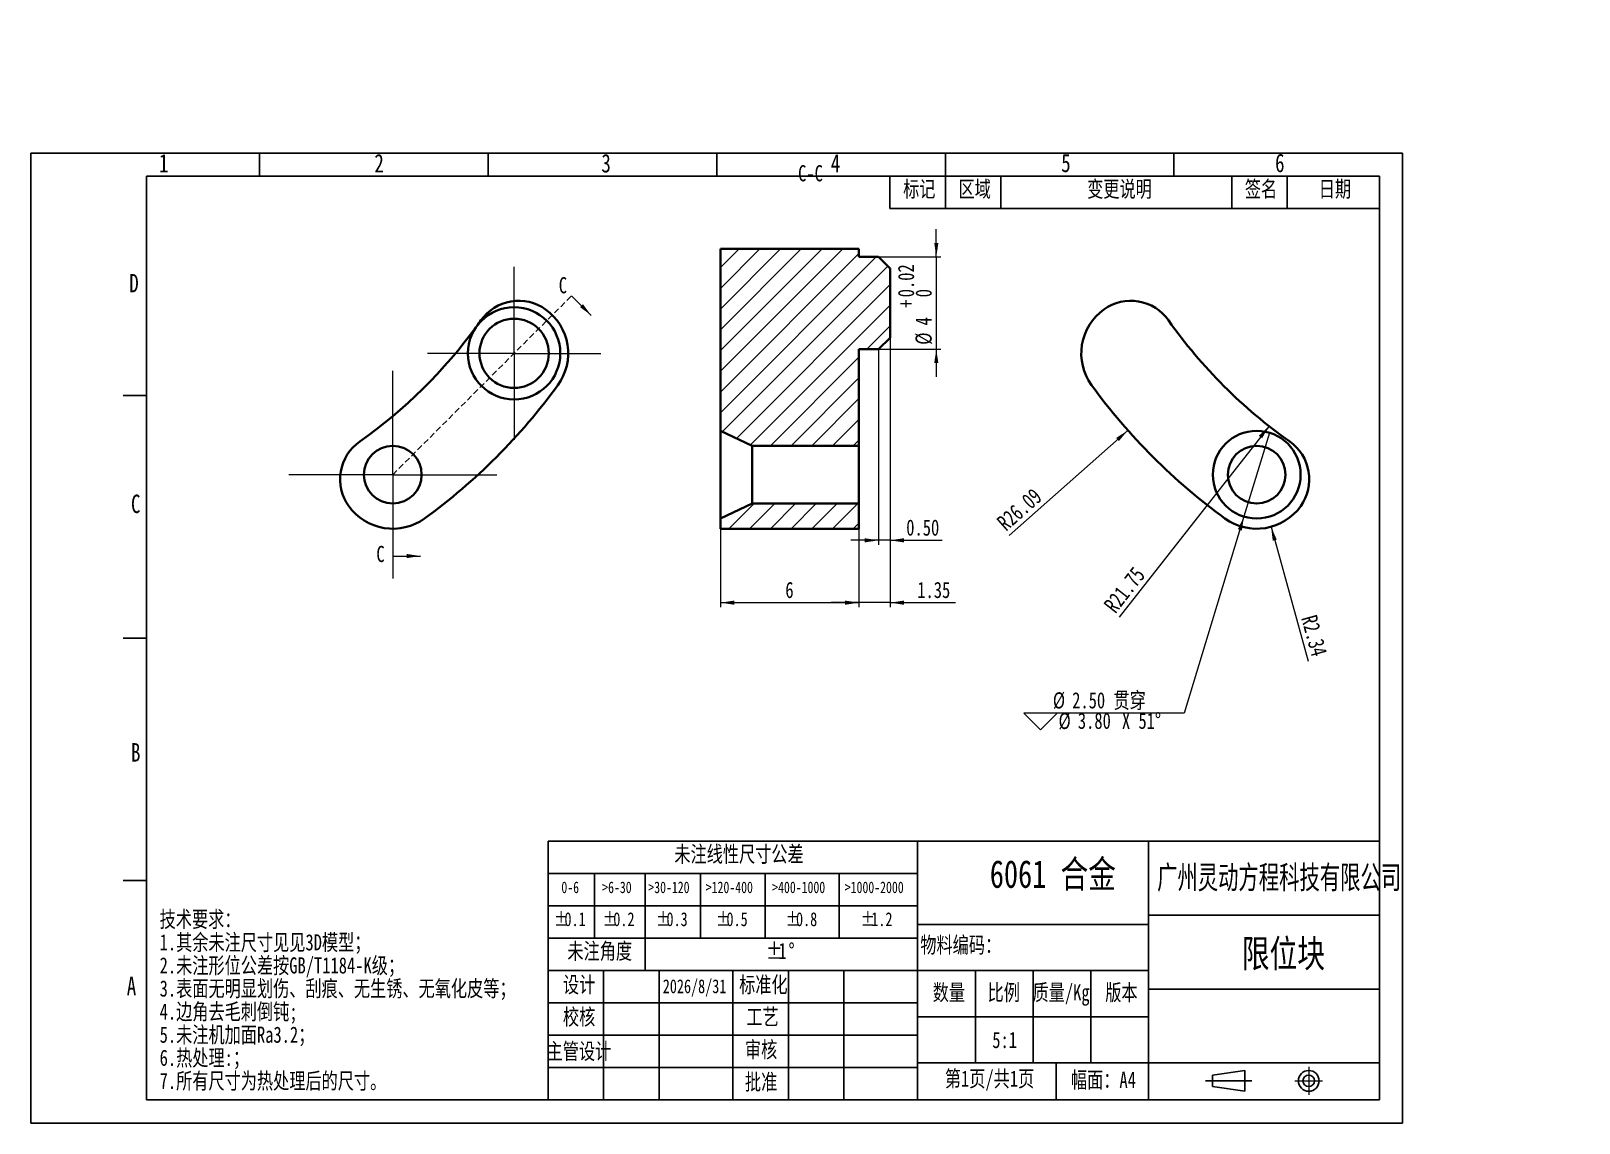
# Model space of a CAD drawing. Header units: millimetres. Extents: x 0 to 335, y 0 to 236.
import ezdxf

# ---------------------------------------------------------------- set-up
doc = ezdxf.new("R2010")
doc.units = ezdxf.units.MM
for name, pattern in [('SLD-中心线', [34.29, 30.48, -1.27, 1.27, -1.27]), ('SLD-实线', [0]), ('SLD-虚线', [1.905, 1.27, -0.635])]:
    doc.linetypes.add(name, pattern=pattern)
for name, color, linetype in [('中心线层', 1, 'SLD-中心线'), ('剖面线层', 133, 'SLD-实线'), ('尺寸线层', 83, 'SLD-实线'), ('文本', 7, 'SLD-实线'), ('细实线层', 7, 'SLD-实线')]:
    doc.layers.add(name, color=color, linetype=linetype)
doc.layers.add('粗实线层', color=7, linetype='SLD-实线', lineweight=35)
doc.styles.add('SLDTEXTSTYLE0', font='长仿宋体', dxfattribs={"bigfont": 'bigfont'})
doc.styles.add('SLDTEXTSTYLE1', font='长仿宋体')
doc.styles.add('SLDTEXTSTYLE2', font='长仿宋体', dxfattribs={"width": 0.880888, "bigfont": 'bigfont'})
doc.styles.add('SLDTEXTSTYLE3', font='长仿宋体')
doc.dimstyles.new('SLDDIMSTYLE0', dxfattribs={"dimtxt": 3.5, "dimasz": 3, "dimexe": 0, "dimexo": 0.0625, "dimgap": 0.875, "dimtad": 2, "dimlfac": 0.2, "dimrnd": 1e-09, "dimzin": 12, "dimdsep": 46, "dimtxsty": 'SLDTEXTSTYLE3', "dimsah": 1, "dimcen": 0, "dimadec": 0, "dimazin": 3, "dimtfac": 1, "dimtofl": 0, "dimtmove": 0, "dimatfit": 3, "dimfxl": 0, "dimfrac": 2, "dimtolj": 1, "dimtzin": 12, "dimarcsym": 0})
doc.dimstyles.new('SLDDIMSTYLE1', dxfattribs={"dimtxt": 3.5, "dimasz": 3, "dimexe": 0, "dimexo": 0.0625, "dimgap": 0.875, "dimtad": 0, "dimtih": 1, "dimtoh": 1, "dimlfac": 0.2, "dimrnd": 1e-09, "dimzin": 4, "dimdsep": 46, "dimtxsty": 'SLDTEXTSTYLE3', "dimblk1": 'NONE', "dimsah": 1, "dimcen": 0, "dimadec": 0, "dimazin": 1, "dimtfac": 1, "dimtmove": 0, "dimatfit": 3, "dimldrblk": 'NONE', "dimfxl": 0, "dimfrac": 2, "dimtolj": 1, "dimtzin": 12, "dimarcsym": 0})
doc.dimstyles.new('SLDDIMSTYLE2', dxfattribs={"dimtxt": 3.5, "dimasz": 3, "dimexe": 0, "dimexo": 0.0625, "dimgap": 0.875, "dimtad": 2, "dimlfac": 0.2, "dimrnd": 1e-09, "dimzin": 12, "dimdsep": 46, "dimtxsty": 'SLDTEXTSTYLE3', "dimsah": 1, "dimcen": 0.09, "dimadec": 0, "dimazin": 3, "dimtfac": 1, "dimtofl": 0, "dimtmove": 0, "dimatfit": 3, "dimfxl": 0, "dimfrac": 2, "dimtolj": 1, "dimtzin": 12, "dimarcsym": 0})
doc.dimstyles.new('SLDDIMSTYLE3', dxfattribs={"dimtxt": 3.5, "dimasz": 3, "dimexe": 0, "dimexo": 0.0625, "dimgap": 0.875, "dimtad": 2, "dimlfac": 0.2, "dimrnd": 1e-09, "dimzin": 12, "dimdsep": 46, "dimtxsty": 'SLDTEXTSTYLE3', "dimsah": 1, "dimcen": 0.09, "dimadec": 0, "dimazin": 3, "dimtfac": 1, "dimtmove": 0, "dimatfit": 0, "dimfxl": 0, "dimfrac": 2, "dimtolj": 1, "dimtzin": 12, "dimarcsym": 0})
doc.dimstyles.new('SLDDIMSTYLE4', dxfattribs={"dimtxt": 3.5, "dimasz": 3, "dimexe": 0, "dimexo": 0.0625, "dimgap": 0.875, "dimtad": 2, "dimlfac": 0.2, "dimrnd": 1e-09, "dimzin": 0, "dimdsep": 46, "dimtxsty": 'SLDTEXTSTYLE3', "dimsah": 1, "dimcen": 0.09, "dimadec": 0, "dimazin": 0, "dimtfac": 1, "dimtmove": 0, "dimatfit": 0, "dimfxl": 0, "dimfrac": 2, "dimtolj": 1, "dimtzin": 12, "dimarcsym": 0})
doc.dimstyles.new('SLDDIMSTYLE5', dxfattribs={"dimtxt": 3.5, "dimasz": 3, "dimexe": 0, "dimexo": 0.0625, "dimgap": 0.875, "dimtad": 2, "dimlfac": 0.2, "dimrnd": 1e-09, "dimzin": 12, "dimdsep": 46, "dimtxsty": 'SLDTEXTSTYLE3', "dimsah": 1, "dimcen": 0.09, "dimadec": 0, "dimazin": 3, "dimtol": 1, "dimtp": 0.02, "dimtfac": 1, "dimtmove": 0, "dimatfit": 0, "dimfxl": 0, "dimfrac": 2, "dimtolj": 1, "dimarcsym": 0})

# ---------------------------------------------------------------- blocks, each defined once
blk = doc.blocks.new('SW_TABLEANNOTATION_0')
at = {"color": 0}
for p, q in [((0, 0), (0, -7)), ((0, 0), (12, 0)), ((0, 0), (0, -7)), ((106, 0), (0, 0)), ((12, 0), (12, -7)), ((12, 0), (24, 0)), ((24, 0), (24, -7)), ((24, 0), (74, 0)), ((74, 0), (74, -7)), ((74, 0), (86, 0)), ((86, 0), (86, -7)), ((86, 0), (106, 0)), ((106, 0), (106, -7)), ((106, -7), (106, 0)), ((0, -7), (12, -7)), ((0, -7), (106, -7)), ((12, -7), (24, -7)), ((24, -7), (74, -7)), ((74, -7), (86, -7)), ((86, -7), (106, -7))]:
    blk.add_line(p, q, dxfattribs=at)
at = {"color": 0, "char_height": 3.5, "attachment_point": 1, "style": 'SLDTEXTSTYLE0'}
for s, insert in [('标记', (2.85, -1.01)), ('区域', (14.85, -1.01)), ('变更说明', (42.7, -1.01)), ('签名', (76.85, -1.01)), ('日期', (92.85, -1.01))]:
    blk.add_mtext(s, dxfattribs=dict(at, insert=insert))
blk = doc.blocks.new('SW_TABLEANNOTATION_1')
at = {"color": 0}
for p, q in [((0, 0), (0, -7)), ((0, 0), (5, 0)), ((5, 0), (10, 0)), ((10, 0), (21, 0)), ((21, 0), (33, 0)), ((33, 0), (47, 0)), ((47, 0), (63, 0)), ((63, 0), (80, 0)), ((80, 0), (80, -7)), ((0, -7), (0, -14)), ((0, -7), (5, -7)), ((5, -7), (10, -7)), ((10, -7), (10, -14)), ((10, -7), (21, -7)), ((21, -7), (21, -14)), ((21, -7), (33, -7)), ((33, -7), (33, -14)), ((33, -7), (47, -7)), ((47, -7), (47, -14)), ((47, -7), (63, -7)), ((63, -7), (63, -14)), ((63, -7), (80, -7)), ((80, -7), (80, -14)), ((0, -14), (0, -21)), ((0, -14), (5, -14)), ((5, -14), (10, -14)), ((10, -14), (10, -21)), ((10, -14), (21, -14)), ((21, -14), (21, -21)), ((21, -14), (33, -14)), ((33, -14), (33, -21)), ((33, -14), (47, -14)), ((47, -14), (47, -21)), ((47, -14), (63, -14)), ((63, -14), (63, -21)), ((63, -14), (80, -14)), ((80, -14), (80, -21)), ((0, -21), (0, -28)), ((0, -21), (5, -21)), ((5, -21), (10, -21)), ((10, -21), (21, -21)), ((21, -21), (21, -28)), ((21, -21), (21, -28)), ((21, -21), (33, -21)), ((33, -21), (47, -21)), ((47, -21), (63, -21)), ((63, -21), (80, -21)), ((80, -21), (80, -28)), ((0, -28), (5, -28)), ((5, -28), (10, -28)), ((10, -28), (21, -28)), ((21, -28), (33, -28)), ((33, -28), (47, -28)), ((47, -28), (63, -28)), ((63, -28), (80, -28))]:
    blk.add_line(p, q, dxfattribs=at)
at = {"color": 0, "attachment_point": 1}
for s, insert, char_height, style in [('未注线性尺寸公差', (27.32, -1.01), 3.5, 'SLDTEXTSTYLE0'), ('0-6', (2.85, -8.72), 2.5, 'SLDTEXTSTYLE3'), ('>6-30', (11.69, -8.72), 2.5, 'SLDTEXTSTYLE3'), ('>30-120', (21.68, -8.72), 2.5, 'SLDTEXTSTYLE3'), ('>120-400', (34.12, -8.72), 2.5, 'SLDTEXTSTYLE3'), ('>400-1000', (48.5, -8.72), 2.5, 'SLDTEXTSTYLE3'), ('>1000-2000', (64.22, -8.72), 2.5, 'SLDTEXTSTYLE3'), ('%%p', (1.25, -15.37), 3, 'SLDTEXTSTYLE3'), ('0.1', (3.52, -15.37), 3, 'SLDTEXTSTYLE3'), ('%%p', (11.84, -15.37), 3, 'SLDTEXTSTYLE3'), ('0.2', (14.1, -15.37), 3, 'SLDTEXTSTYLE3'), ('%%p', (23.34, -15.37), 3, 'SLDTEXTSTYLE3'), ('0.3', (25.61, -15.37), 3, 'SLDTEXTSTYLE3'), ('%%p', (36.34, -15.37), 3, 'SLDTEXTSTYLE3'), ('0.5', (38.6, -15.37), 3, 'SLDTEXTSTYLE3'), ('%%p', (51.4, -15.37), 3, 'SLDTEXTSTYLE3'), ('0.8', (53.66, -15.37), 3, 'SLDTEXTSTYLE3'), ('%%p', (67.69, -15.37), 3, 'SLDTEXTSTYLE3'), ('1.2', (69.96, -15.37), 3, 'SLDTEXTSTYLE3'), ('未注角度', (4.16, -22.01), 3.5, 'SLDTEXTSTYLE0'), ('%%p', (47.19, -22.01), 3.5, 'SLDTEXTSTYLE3'), ('1', (49.84, -22.01), 3.5, 'SLDTEXTSTYLE3'), ('%%d', (52.04, -22.01), 3.5, 'SLDTEXTSTYLE3')]:
    blk.add_mtext(s, dxfattribs=dict(at, insert=insert, char_height=char_height, style=style))
blk = doc.blocks.new('SW_CENTERMARKSYMBOL_0')
at = {"layer": '中心线层', "color": 0, "linetype": 'SLD-中心线', "lineweight": 18}
for p, q in [((0, 12.5), (0, 18.75)), ((0, 0), (0, 12.5)), ((-12.5, 0), (-18.75, 0)), ((0, 0), (-12.5, 0)), ((0, 0), (0, -12.5)), ((0, 0), (12.5, 0)), ((12.5, 0), (18.75, 0)), ((0, -12.5), (0, -18.75))]:
    blk.add_line(p, q, dxfattribs=at)
blk = doc.blocks.new('SW_CENTERMARKSYMBOL_1')
at = {"layer": '中心线层', "color": 0, "linetype": 'SLD-中心线', "lineweight": 18}
for p, q in [((0, 12.5), (0, 22.5)), ((0, 0), (0, 12.5)), ((-12.5, 0), (-22.5, 0)), ((0, 0), (-12.5, 0)), ((0, 0), (0, -12.5)), ((0, 0), (12.5, 0)), ((12.5, 0), (22.5, 0)), ((0, -12.5), (0, -22.5))]:
    blk.add_line(p, q, dxfattribs=at)
blk = doc.blocks.new('_D')
at = {"layer": '尺寸线层', "linetype": 'SLD-实线', "lineweight": 18}
blk.add_line((237.52, 149.98), (211.83, 127.24), dxfattribs=at)
blk.add_solid([(237.52, 149.98), (234.98, 148.33), (235.57, 147.66)], dxfattribs=at)
at = {"layer": '尺寸线层', "linetype": 'SLD-实线', "lineweight": 18, "insert": (208.84, 130.62), "char_height": 3.5, "attachment_point": 1, "rotation": 41.5132, "style": 'SLDTEXTSTYLE3'}
blk.add_mtext('R26.09', dxfattribs=at)
blk = doc.blocks.new('_D_1')
at = {"layer": '尺寸线层', "linetype": 'SLD-实线', "lineweight": 18}
blk.add_line((268.08, 150.9), (235.63, 109.53), dxfattribs=at)
blk.add_solid([(268.08, 150.9), (265.88, 148.81), (266.59, 148.26)], dxfattribs=at)
at = {"layer": '尺寸线层', "linetype": 'SLD-实线', "lineweight": 18, "insert": (232.08, 112.31), "char_height": 3.5, "attachment_point": 1, "rotation": 51.8824, "style": 'SLDTEXTSTYLE3'}
blk.add_mtext('R21.75', dxfattribs=at)
blk = doc.blocks.new('_D_2')
at = {"layer": '尺寸线层', "linetype": 'SLD-实线', "lineweight": 18}
blk.add_line((268.53, 129.09), (276.56, 99.97), dxfattribs=at)
blk.add_solid([(268.53, 129.09), (268.89, 126.08), (269.76, 126.32)], dxfattribs=at)
at = {"layer": '尺寸线层', "linetype": 'SLD-实线', "lineweight": 18, "insert": (278.39, 110.29), "char_height": 3.5, "attachment_point": 1, "rotation": 285.4163, "style": 'SLDTEXTSTYLE3'}
blk.add_mtext('R2.34', dxfattribs=at)
blk = doc.blocks.new('SW_SYMBOL_HOLE_SINK')
at = {"layer": '尺寸线层', "color": 0, "linetype": 'SLD-实线', "lineweight": 18}
for p, q in [((0, 875), (800, 75)), ((800, 75), (1600, 875))]:
    blk.add_line(p, q, dxfattribs=at)
blk = doc.blocks.new('_D_3')
at = {"layer": '尺寸线层', "linetype": 'SLD-实线', "lineweight": 18}
for p, q in [((268.18, 149.47), (262.65, 131.3)), ((262.65, 131.3), (249.71, 88.77)), ((249.71, 88.77), (215.01, 88.77))]:
    blk.add_line(p, q, dxfattribs=at)
blk.add_solid([(262.65, 131.3), (261.34, 128.56), (262.21, 128.29)], dxfattribs=at)
at = {"layer": '尺寸线层', "linetype": 'SLD-实线', "lineweight": 18, "xscale": 0.004511737089201878, "yscale": 0.004511737089201878, "zscale": 0.004511737089201878}
blk.add_blockref('SW_SYMBOL_HOLE_SINK', (215.01, 84.82), dxfattribs=at)
at = {"layer": '尺寸线层', "linetype": 'SLD-实线', "lineweight": 18, "char_height": 3.5, "attachment_point": 1}
for s, insert, style in [('%%c', (221.27, 93.26), 'SLDTEXTSTYLE3'), ('2.50 贯穿', (225.46, 93.28), 'SLDTEXTSTYLE0'), ('%%c', (222.5, 88.82), 'SLDTEXTSTYLE3'), ('3.80', (226.69, 88.85), 'SLDTEXTSTYLE3'), (' X 51°', (234.45, 88.85), 'SLDTEXTSTYLE3')]:
    blk.add_mtext(s, dxfattribs=dict(at, insert=insert, style=style))
blk = doc.blocks.new('_None')
blk = doc.blocks.new('_D_4')
at = {"layer": '尺寸线层', "linetype": 'SLD-实线', "lineweight": 18}
for p, q in [((149.29, 128.67), (149.29, 111.67)), ((179.29, 128.67), (179.29, 111.67)), ((149.29, 112.67), (179.29, 112.67))]:
    blk.add_line(p, q, dxfattribs=at)
for points in [[(149.29, 112.67), (152.29, 112.22), (152.29, 113.12)], [(179.29, 112.67), (176.29, 113.12), (176.29, 112.22)]]:
    blk.add_solid(points, dxfattribs=at)
at = {"layer": '尺寸线层', "linetype": 'SLD-实线', "lineweight": 18, "insert": (163.35, 117.18), "char_height": 3.5, "attachment_point": 1, "style": 'SLDTEXTSTYLE3'}
blk.add_mtext('6', dxfattribs=at)
blk = doc.blocks.new('_D_5')
at = {"layer": '尺寸线层', "linetype": 'SLD-实线', "lineweight": 18}
for p, q in [((186.04, 170.04), (186.04, 111.67)), ((179.29, 146.63), (179.29, 111.67)), ((179.29, 112.67), (173.29, 112.67)), ((186.04, 112.67), (179.29, 112.67)), ((186.04, 112.67), (200.16, 112.67))]:
    blk.add_line(p, q, dxfattribs=at)
for points in [[(179.29, 112.67), (176.29, 113.12), (176.29, 112.22)], [(186.04, 112.67), (189.04, 112.22), (189.04, 113.12)]]:
    blk.add_solid(points, dxfattribs=at)
at = {"layer": '尺寸线层', "linetype": 'SLD-实线', "lineweight": 18, "insert": (191.92, 117.18), "char_height": 3.5, "attachment_point": 1, "style": 'SLDTEXTSTYLE3'}
blk.add_mtext('1.35', dxfattribs=at)
blk = doc.blocks.new('_D_6')
at = {"layer": '尺寸线层', "linetype": 'SLD-实线', "lineweight": 18}
for p, q in [((186.04, 170.04), (186.04, 125.17)), ((183.54, 167.54), (183.54, 125.17)), ((183.54, 126.17), (177.54, 126.17)), ((186.04, 126.17), (183.54, 126.17)), ((186.04, 126.17), (197.31, 126.17))]:
    blk.add_line(p, q, dxfattribs=at)
for points in [[(183.54, 126.17), (180.54, 126.62), (180.54, 125.72)], [(186.04, 126.17), (189.04, 125.72), (189.04, 126.62)]]:
    blk.add_solid(points, dxfattribs=at)
at = {"layer": '尺寸线层', "linetype": 'SLD-实线', "lineweight": 18, "insert": (189.53, 130.69), "char_height": 3.5, "attachment_point": 1, "style": 'SLDTEXTSTYLE3'}
blk.add_mtext('0.50', dxfattribs=at)
blk = doc.blocks.new('_D_7')
at = {"layer": '尺寸线层', "linetype": 'SLD-实线', "lineweight": 18}
for p, q in [((196.04, 187.54), (196.04, 193.54)), ((183.54, 187.54), (197.04, 187.54)), ((196.04, 187.54), (196.04, 167.54)), ((183.54, 167.54), (197.04, 167.54)), ((196.04, 167.54), (196.04, 161.54))]:
    blk.add_line(p, q, dxfattribs=at)
for points in [[(196.04, 187.54), (196.49, 190.54), (195.59, 190.54)], [(196.04, 167.54), (195.59, 164.54), (196.49, 164.54)]]:
    blk.add_solid(points, dxfattribs=at)
at = {"layer": '尺寸线层', "linetype": 'SLD-实线', "lineweight": 18, "char_height": 3.5, "attachment_point": 1, "rotation": 90, "style": 'SLDTEXTSTYLE3'}
for s, insert in [('0.02', (187.73, 178.79)), ('+', (187.73, 176.53)), ('0', (191.53, 178.79)), ('4', (191.51, 172.7)), ('%%c', (191.53, 168.51))]:
    blk.add_mtext(s, dxfattribs=dict(at, insert=insert))

msp = doc.modelspace()

# ---------------------------------------------------------------- hatches: boundary and pattern name
at = {"layer": '剖面线层'}
h = msp.add_hatch(dxfattribs=at)
h.set_pattern_fill('ANSI31', color=256, angle=3e-322, style=0)
h.paths.add_polyline_path([(149.294, 149.884), (156.155, 146.634), (179.294, 146.634), (179.294, 167.537), (183.544, 167.537), (186.044, 170.037), (186.044, 185.037), (183.544, 187.537), (179.294, 187.537), (179.294, 189.25), (149.294, 189.25)], flags=0)
h = msp.add_hatch(dxfattribs=at)
h.set_pattern_fill('ANSI31', color=256, angle=3e-322, style=0)
h.paths.add_polyline_path([(179.294, 128.67), (179.294, 134.134), (156.155, 134.134), (149.294, 130.884), (149.294, 128.67)], flags=0)

# ---------------------------------------------------------------- linework, layer by layer
for p, q in [((0, 210), (297, 210)), ((0, 210), (0, 0)), ((49.5, 205), (49.5, 210)), ((99, 205), (99, 210)), ((148.5, 205), (148.5, 210)), ((198, 205), (198, 210)), ((247.5, 205), (247.5, 210)), ((297, 210), (297, 0)), ((25, 205), (25, 5)), ((25, 205), (292, 205)), ((292, 205), (292, 5)), ((25, 157.5), (20, 157.5)), ((25, 105), (20, 105)), ((112, 61), (292, 61)), ((112, 61), (112, 5)), ((192, 61), (192, 5)), ((242, 61), (242, 5)), ((25, 52.5), (20, 52.5)), ((292, 45), (242, 45)), ((192, 43), (242, 43)), ((112, 33), (192, 33)), ((124, 5), (124, 33)), ((136, 33), (136, 5)), ((152, 5), (152, 33)), ((164, 5), (164, 33)), ((176, 33), (176, 5)), ((192, 33), (242, 33)), ((204.5, 33), (204.5, 13)), ((217, 13), (217, 33)), ((229.5, 33), (229.5, 13)), ((292, 29), (242, 29)), ((112, 26), (192, 26)), ((242, 23), (192, 23)), ((112, 19), (192, 19)), ((192, 12), (112, 12)), ((242, 13), (192, 13)), ((222, 13), (222, 5)), ((242, 13), (292, 13)), ((255.826, 10.384), (262.826, 11.384)), ((255.826, 10.384), (255.826, 7.884)), ((262.826, 11.384), (262.826, 6.884)), ((254.326, 9.134), (264.326, 9.134)), ((255.826, 7.884), (262.826, 6.884)), ((25, 5), (292, 5)), ((0, 0), (297, 0))]:
    msp.add_line(p, q)
for radius in [2.25, 1.25]:
    msp.add_circle((276.681, 9.134), radius)
at = {"layer": '中心线层', "linetype": 'SLD-中心线', "lineweight": 18}
for p, q in [((276.681, 12.134), (276.681, 6.134)), ((273.681, 9.134), (279.681, 9.134))]:
    msp.add_line(p, q, dxfattribs=at)
at = {"layer": '粗实线层', "linetype": 'SLD-实线', "lineweight": 35}
for p, q in [((149.294, 189.25), (179.294, 189.25)), ((149.294, 149.884), (149.294, 189.25)), ((179.294, 187.537), (179.294, 189.25)), ((179.294, 187.537), (183.544, 187.537)), ((186.044, 185.037), (183.544, 187.537)), ((186.044, 170.037), (186.044, 185.037)), ((183.544, 167.537), (186.044, 170.037)), ((183.544, 167.537), (179.294, 167.537)), ((179.294, 146.634), (179.294, 167.537)), ((149.294, 149.884), (149.294, 130.884)), ((156.155, 146.634), (149.294, 149.884)), ((156.155, 134.134), (156.155, 146.634)), ((156.155, 146.634), (179.294, 146.634)), ((179.294, 134.134), (179.294, 146.634)), ((156.155, 134.134), (149.294, 130.884)), ((156.155, 134.134), (179.294, 134.134)), ((179.294, 134.134), (179.294, 128.67)), ((149.294, 130.884), (149.294, 128.67)), ((149.294, 128.67), (179.294, 128.67))]:
    msp.add_line(p, q, dxfattribs=at)
for centre, radius in [((104.615, 166.655), 10), ((104.615, 166.655), 7.5), ((265.414, 140.384), 9.5), ((78.344, 140.384), 6.25), ((265.414, 140.384), 6.25)]:
    msp.add_circle(centre, radius, dxfattribs=at)
for centre, radius, start, end in [((105.612, 168.048), 10, 54.41334, 144.82669), ((238.146, 168.048), 10, 35.17331, 125.58666), ((104.615, 166.655), 11.713, 324, 54.41334), ((239.143, 166.655), 11.713, 125.58666, 216), ((8.544, 236.454), 108.75, 305.17331, 324), ((8.544, 236.454), 108.75, 324, 324.82669), ((335.214, 236.454), 108.75, 215.17331, 234.82669), ((8.544, 236.454), 130.463, 306, 324), ((335.214, 236.454), 130.463, 216, 234), ((76.95, 139.387), 10, 125.17331, 215.58666), ((266.807, 139.387), 10, 324.41334, 54.82669), ((78.344, 140.384), 11.713, 215.58666, 306), ((265.414, 140.384), 11.713, 234, 324.41334)]:
    msp.add_arc(centre, radius, start, end, dxfattribs=at)
at = {"layer": '细实线层', "linetype": 'SLD-虚线', "lineweight": 18}
for q in [(117.073, 179.113), (78.344, 122.764)]:
    msp.add_line((78.344, 140.384), q, dxfattribs=at)
at = {"layer": '细实线层', "linetype": 'SLD-实线', "lineweight": 18}
for p, q in [((117.073, 179.113), (121.316, 174.871)), ((78.344, 122.764), (84.344, 122.764))]:
    msp.add_line(p, q, dxfattribs=at)
at = {"layer": '细实线层', "linetype": 'SLD-虚线', "lineweight": 18}
for points in [[(121.316, 174.871), (119.513, 177.31), (118.877, 176.674)], [(84.344, 122.764), (81.344, 123.214), (81.344, 122.314)]]:
    msp.add_solid(points, dxfattribs=at)

# ---------------------------------------------------------------- block references
for name, p in [('SW_TABLEANNOTATION_0', (186, 205)), ('SW_TABLEANNOTATION_1', (112.001, 61.007))]:
    msp.add_blockref(name, p)
at = {"layer": '中心线层', "linetype": 'SLD-中心线', "lineweight": 18}
for name, p in [('SW_CENTERMARKSYMBOL_0', (104.615, 166.655)), ('SW_CENTERMARKSYMBOL_1', (78.344, 140.384))]:
    msp.add_blockref(name, p, dxfattribs=at)

# ---------------------------------------------------------------- texts
at = {"layer": '文本', "linetype": 'SLD-实线', "lineweight": 18}
for s, insert, char_height, attachment_point, style in [('1', (27.721, 209.812), 4, 1, 'SLDTEXTSTYLE1'), ('2', (74.36, 209.812), 4, 1, 'SLDTEXTSTYLE1'), ('3', (123.518, 209.812), 4, 1, 'SLDTEXTSTYLE1'), ('4', (173.192, 209.812), 4, 1, 'SLDTEXTSTYLE1'), ('5', (223.089, 209.887), 4, 1, 'SLDTEXTSTYLE1'), ('6', (269.401, 209.887), 4, 1, 'SLDTEXTSTYLE1'), ('C-C', (168.795, 207.394), 3.5, 2, 'SLDTEXTSTYLE3'), ('D', (21.294, 183.851), 4, 1, 'SLDTEXTSTYLE1'), ('C', (21.661, 136.062), 4, 1, 'SLDTEXTSTYLE1'), ('B', (21.661, 82.255), 4, 1, 'SLDTEXTSTYLE1'), ('6061 合金', (221.278, 56.922), 6, 2, 'SLDTEXTSTYLE0'), ('广州灵动方程科技有限公司', (243.845, 55.719), 5, 1, 'SLDTEXTSTYLE2'), ('技术要求：', (27.864, 45.884), 3.5, 1, 'SLDTEXTSTYLE0'), ('1.其余未注尺寸见见3D模型；', (27.864, 40.884), 3.5, 1, 'SLDTEXTSTYLE0'), ('物料编码：', (192.579, 40.32), 3.5, 1, 'SLDTEXTSTYLE0'), ('限位块', (271.207, 39.71), 6, 2, 'SLDTEXTSTYLE0'), ('2.未注形位公差按GB/T1184-K级；', (27.864, 35.884), 3.5, 1, 'SLDTEXTSTYLE0'), ('A', (20.749, 31.678), 4, 1, 'SLDTEXTSTYLE1'), ('3.表面无明显划伤、刮痕、无生锈、无氧化皮等；', (27.864, 30.884), 3.5, 1, 'SLDTEXTSTYLE0'), ('设计', (115.195, 31.721), 3.5, 1, 'SLDTEXTSTYLE0'), ('2026/8/31', (136.809, 31.119), 3, 1, 'SLDTEXTSTYLE3'), ('标准化', (153.336, 31.721), 3.5, 1, 'SLDTEXTSTYLE0'), ('数量', (195.259, 30.041), 3.5, 1, 'SLDTEXTSTYLE0'), ('比例', (207.152, 30.041), 3.5, 1, 'SLDTEXTSTYLE0'), ('质量/Kg', (216.882, 30.041), 3.5, 1, 'SLDTEXTSTYLE0'), ('版本', (232.618, 30.041), 3.5, 1, 'SLDTEXTSTYLE0'), ('4.边角去毛刺倒钝;', (27.864, 25.884), 3.5, 1, 'SLDTEXTSTYLE0'), ('校核', (115.195, 24.739), 3.5, 1, 'SLDTEXTSTYLE0'), ('工艺', (154.911, 24.739), 3.5, 1, 'SLDTEXTSTYLE0'), ('5.未注机加面Ra3.2；', (27.864, 20.884), 3.5, 1, 'SLDTEXTSTYLE0'), ('主管设计', (111.65, 17.311), 3.5, 1, 'SLDTEXTSTYLE0'), ('审核', (154.6, 17.653), 3.5, 1, 'SLDTEXTSTYLE0'), ('5:1', (208.156, 19.739), 3.5, 1, 'SLDTEXTSTYLE3'), ('6.热处理:；', (27.864, 15.884), 3.5, 1, 'SLDTEXTSTYLE0'), ('7.所有尺寸为热处理后的尺寸。', (27.864, 10.884), 3.5, 1, 'SLDTEXTSTYLE0'), ('批准', (154.6, 10.65), 3.5, 1, 'SLDTEXTSTYLE0'), ('第1页/共1页', (197.888, 11.36), 3.5, 1, 'SLDTEXTSTYLE0'), ('幅面：A4', (225.193, 11.116), 3.5, 1, 'SLDTEXTSTYLE0')]:
    msp.add_mtext(s, dxfattribs=dict(at, insert=insert, char_height=char_height, attachment_point=attachment_point, style=style))
at = {"layer": '细实线层', "linetype": 'SLD-虚线', "lineweight": 18, "char_height": 3.5, "attachment_point": 1, "style": 'SLDTEXTSTYLE3'}
for insert in [(114.287, 183.152), (74.796, 124.966)]:
    msp.add_mtext('C', dxfattribs=dict(at, insert=insert))

# ---------------------------------------------------------------- dimensions: what is measured, and where the dimension line sits
at = {"layer": '尺寸线层', "linetype": 'SLD-实线', "lineweight": 18}
for center, mpoint, picture, middle in [((335.214, 236.454), (237.522, 149.984), '_D', (216.094, 131.017)), ((335.214, 236.454), (268.085, 150.896), '_D_1', (239.223, 114.111)), ((265.414, 140.384), (268.528, 129.092), '_D_2', (275.318, 104.469))]:
    dim = msp.add_radius_dim(center=center, mpoint=mpoint, dimstyle='SLDDIMSTYLE0', dxfattribs=at)
    dim.commit()
    dim.dimension.update_dxf_attribs({"geometry": picture, "text_midpoint": middle, "dimtype": 164})
dim = msp.add_linear_dim(base=(196.044, 167.537), p1=(183.544, 187.537), p2=(183.544, 167.537), angle=90, text='%%c<>', dimstyle='SLDDIMSTYLE5', dxfattribs=at)
dim.commit()
dim.dimension.update_dxf_attribs({"geometry": '_D_7', "text_midpoint": (196.044, 177.537), "dimtype": 160})
for base, p2, dimstyle, picture, middle in [((179.294, 112.67), (179.294, 146.634), 'SLDDIMSTYLE3', '_D_5', (196.044, 112.67)), ((183.544, 126.174), (183.544, 167.537), 'SLDDIMSTYLE4', '_D_6', (193.421, 126.174))]:
    dim = msp.add_linear_dim(base=base, p1=(186.044, 170.037), p2=p2, dimstyle=dimstyle, dxfattribs=at)
    dim.commit()
    dim.dimension.update_dxf_attribs({"geometry": picture, "text_midpoint": middle, "dimtype": 160})
dim = msp.add_diameter_dim_2p(p1=(268.18, 149.472), p2=(262.648, 131.295), text='%%c2.50 贯穿\\P{\\fGDT;w}<> X 51°', dimstyle='SLDDIMSTYLE1', dxfattribs=at)
dim.commit()
dim.dimension.update_dxf_attribs({"geometry": '_D_3', "text_midpoint": (231.562, 88.744), "dimtype": 163})
dim = msp.add_linear_dim(base=(179.294, 112.67), p1=(149.294, 128.67), p2=(179.294, 128.67), angle=0, dimstyle='SLDDIMSTYLE2', dxfattribs=at)
dim.commit()
dim.dimension.update_dxf_attribs({"geometry": '_D_4', "text_midpoint": (164.294, 112.67), "dimtype": 160})

doc.saveas('drawing.dxf')
